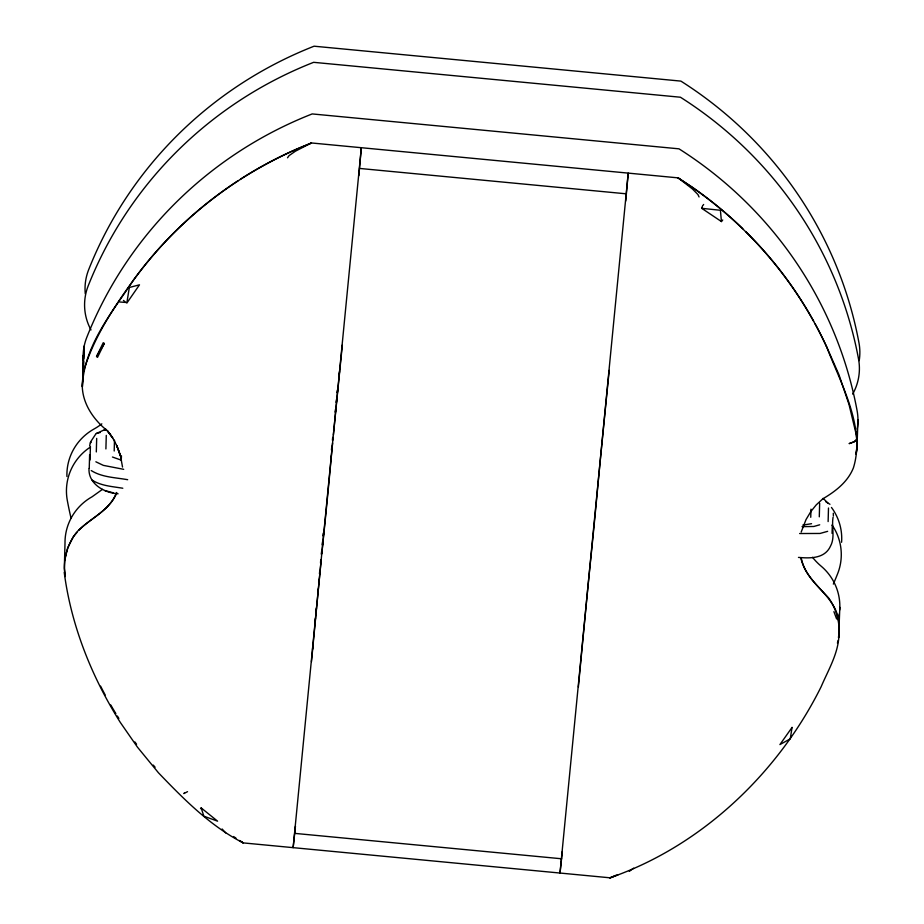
<?xml version="1.0" encoding="UTF-8"?>
<svg xmlns="http://www.w3.org/2000/svg" width="924" height="924" viewBox="0 0 924 924"><rect width="100%" height="100%" fill="white"/><g stroke="black" fill="none" stroke-linecap="round" stroke-linejoin="round"><path stroke-width="1.39" d="M82.802 379.625L83.148 355.37M65.188 576.588L64.345 568.306L65.003 543.046A53.627 52.737 1.6 0 1 92.111 496.766L102.46 489.362M833.39 515.881L833.298 513.224M82.86 378.678L84.2 346.015L83.726 358.662M838.646 637.583L839.824 607.334M89.004 468.537C88.184 483.887 104.412 493.012 118.099 493.797M89.247 468.133L89.628 454.585M90.032 460.013L90.413 446.477M96.304 451.94L96.685 438.392M105.902 448.937L106.283 435.389M114.195 451.004L114.495 440.159M121.356 458.454L121.437 455.74M810.741 517.29L810.972 509.159M819.288 516.828L819.657 503.28M828.123 521.575L828.493 508.027M832.074 533.391L832.305 525.259M833.09 517.151C831.334 526.576 835.308 537.167 830.561 545.992C824.832 558.789 810.221 558.431 798.475 557.403M857.022 446.465L857.957 419.658M82.929 379.718L83.622 361.469M838.957 631.485C839.65 651.408 828.712 669.022 821.136 686.74L820.859 687.306C777.962 773.319 701.362 846.188 609.967 877.8L243.185 842.896C210.291 826.021 183.761 799.168 158.454 772.787L137.468 747.169L120.259 722.349C91.719 676.842 71.16 625.687 64.218 572.256M82.952 377.581C79.187 398.521 91.43 418.052 107.23 430.653M815.026 323.654A402.148 395.541 1.6 0 1 826.379 346.154C840.447 383.137 865.892 426.911 853.487 467.625L853.314 468.098C847.643 482.074 835.492 491.36 822.914 498.764M83.091 376.287L82.375 386.763C83.68 346.408 111.92 312.497 133.391 280.238A402.148 395.541 1.6 0 1 238.092 180.711M295.461 826.125L293.139 847.654L361.33 147.713L358.835 175.687M562.335 851.524L560.013 873.041L628.216 173.111L625.71 201.085M317.706 592.111L317.972 589.304M318.641 582.282L318.907 579.475M319.45 573.85L319.716 571.044M320.512 562.67L320.778 559.886M321.321 554.308L321.587 551.524M322.257 544.548L322.522 541.764M332.594 443.046L331.081 459.182A91.823 1.132 -84.6 0 1 323.284 539.189L321.818 553.684M838.472 637.56C840.609 623.665 836.636 609.332 828.609 597.897C817.867 586.105 804.619 574.901 801.351 558.512M856.051 454.308L857.241 446.604M89.651 445.83L90.344 442.55M64.749 560.002L67.706 547.851L73.354 536.717L76.935 532.478M856.225 453.245L857.264 442.908L856.409 435.192L848.983 404.389L838.934 374.659L826.391 346.188M82.975 373.365C92.712 339.2 112.763 308.812 133.379 280.238A402.148 395.357 1.2 0 1 311.434 143.116M801.189 532.074L806.017 519.588L810.891 511.492M837.421 643.092L838.195 640.367M722.73 219.97L721.436 221.552L701.709 208.316L702.436 206.133M96.546 356.468L97.517 357.357L104.331 343.382L103.257 342.7L96.546 356.468L104.077 343.89M90.54 441.961L95.969 433.726A30.088 5.417 5.6 0 1 96.593 433.402L100.323 432.455M116.493 492.48C109.991 510.394 91.141 517.671 78.725 530.353M116.817 492.827C109.148 511.261 89.64 518.387 76.796 532.074C67.152 544.12 62.74 559.956 65.107 575.236M287.526 157.796L289.085 155.613L295.403 151.213L311.376 142.954L678.17 177.87L691.406 186.613M702.991 205.394L703.638 204.481M810.637 511.815L816.227 504.885L822.683 498.948M200.496 808.627L201.178 807.923L217.59 821.17L203.858 816.192L201.178 807.923M633.679 868.156L629.325 871.332M184.569 792.919L183.83 793.589L187.537 791.66M90.413 442.954L91.268 442.25M96.419 433.483L105.844 429.14M311.376 142.954L296.696 149.053A402.148 395.541 1.6 0 0 240.483 179.152M609.967 877.8L616.089 875.259M811.538 523.7L802.806 525.098M819.704 524.797L813.882 526.472L802.032 526.657M827.661 531.335L820.05 533.46L799.63 533.529M119.658 301.975L125.93 302.46L123.446 300.439M359.54 168.434L626.414 193.832M294.756 833.379L561.63 858.777M701.709 208.316L720.408 210.279L721.436 221.552M106.988 430.399L104.204 430.087L104.793 429.602A21.991 3.962 5.6 0 1 105.244 429.36M123.689 469.323L103.338 465.373L95.865 461.792M127.674 479.706C115.477 477.5 102.033 477.373 91.233 470.559M122.811 488.242C112.451 486.486 101.19 485.943 92.111 480.11M121.437 460.198L112.439 457.022M104.782 490.54L113.502 492.873M825.883 501.801L829.948 504.285M233.553 836.532L235.967 838.126M239.57 840.505L243.185 842.896A402.148 395.541 1.6 0 1 239.605 840.574M678.17 177.87L692.469 189.004L697.92 194.514L699.064 196.962M225.687 832.928L222.13 828.99M107.415 430.873L112.751 438.022L107.45 430.815C113.56 437.964 117.591 446.569 120.374 455.509L116.701 445.426L120.628 456.652L122.534 467.07M833.91 611.653L836.624 618.953M838.923 624.867C838.53 598.071 810.891 586.786 802.633 563.79A62.255 60.961 33.1 0 1 800.854 558.373M155.105 767.22A402.148 395.541 1.6 0 1 153.268 765.095M136.567 744.213A402.148 395.541 1.6 0 1 134.892 741.96M118.861 718.433A402.148 395.541 1.6 0 1 117.36 716.019M115.858 713.594A402.148 395.541 1.6 0 1 112.589 708.119M112.197 707.449A402.148 395.541 1.6 0 1 110.753 704.977M105.197 694.987A402.148 395.541 1.6 0 1 100.6 686.162M691.406 186.59A402.148 395.541 1.6 0 1 742.815 228.736M745.864 231.728A402.148 395.541 1.6 0 1 813.674 321.194M618.017 874.774A402.148 395.795 2.2 0 1 610.048 877.996M833.344 584.095A402.159 395.553 1.6 0 0 837.618 573.758A53.627 52.737 1.6 0 0 832.039 524.994M71.079 518.352A402.159 395.553 1.6 0 1 67.313 500.45A53.627 52.737 1.6 0 1 89.894 447.401M857.195 429.025A53.627 52.737 1.6 0 0 857.091 410.649A402.159 395.553 1.6 0 0 678.978 148.833L312.185 113.929A402.159 395.553 1.6 0 0 86.798 337.341A53.627 52.737 1.6 0 0 83.31 360.822M812.531 557.322A62.555 61.527 1.6 0 0 821.101 566.135A53.627 52.737 1.6 0 1 839.697 610.013M839.235 614.033A53.627 52.737 1.6 0 1 838.761 616.678M91.002 329.937A53.627 52.737 1.6 0 1 88.242 285.747A402.159 395.553 1.6 0 1 313.629 62.324L680.422 97.228A402.159 395.553 1.6 0 1 858.535 359.043A53.627 52.737 1.6 0 1 852.667 394.109M859.204 360.626A53.615 52.737 1.6 0 0 858.985 342.919A402.159 395.553 1.6 0 0 680.873 81.104L314.079 46.2A402.159 395.553 1.6 0 0 88.692 269.612A53.615 52.737 1.6 0 0 85.274 293.797M101.825 423.85A62.555 61.527 1.6 0 1 93.994 429.036A53.615 52.737 1.6 0 0 66.921 476.484M822.995 498.406A53.615 52.737 1.6 0 1 827.973 503.187M831.473 507.449A53.615 52.737 1.6 0 1 841.591 542.284M312.508 649.468A540.887 6.641 -84.6 0 1 312.774 646.627M315.2 620.801A540.887 6.641 -84.6 0 1 315.477 617.925M316.147 610.822A540.887 6.641 -84.6 0 1 316.412 607.98M317.902 592.307A540.887 6.641 -84.6 0 1 318.179 589.454M318.849 582.339A540.887 6.641 -84.6 0 1 319.127 579.487M319.669 573.792A540.887 6.641 -84.6 0 1 319.947 570.951M320.616 563.848A540.887 6.641 -84.6 0 1 320.894 561.007M321.575 553.88A540.887 6.641 -84.6 0 1 321.852 551.039M322.395 545.345A540.887 6.641 -84.6 0 1 322.672 542.504M323.354 535.389A540.887 6.641 -84.6 0 1 323.631 532.547M330.78 459.089A540.887 6.641 -84.6 0 1 331.069 456.213M331.774 449.041A540.887 6.641 -84.6 0 1 332.062 446.177M332.617 440.459A540.887 6.641 -84.6 0 1 332.906 437.618M333.61 430.503A540.887 6.641 -84.6 0 1 333.887 427.673M335.424 412.162A540.887 6.641 -84.6 0 1 335.712 409.32M336.417 402.24A540.887 6.641 -84.6 0 1 336.694 399.411M337.399 392.388A540.887 6.641 -84.6 0 1 337.687 389.582M339.224 374.301A540.887 6.641 -84.6 0 1 339.501 371.54M578.366 687.04A740.471 9.09 -84.6 0 1 587.918 587.04L590.159 564.587A91.823 1.132 -84.6 0 0 597.955 484.58L600.254 460.464A740.471 9.09 -84.6 0 1 609.216 370.385M678.077 177.997A402.148 395.368 2.1 0 1 826.322 346.211M311.48 661.642A740.471 9.09 -84.6 0 1 321.032 561.653M333.379 435.065A740.471 9.09 -84.6 0 1 342.342 344.987M332.421 440.147A544.756 6.687 -84.6 0 1 332.698 437.329M335.204 412.116A544.756 6.687 -84.6 0 1 335.481 409.332M336.174 402.379A544.756 6.687 -84.6 0 1 336.44 399.607M337.133 392.712A544.756 6.687 -84.6 0 1 337.41 389.951M323.077 536.001A547.401 6.722 -84.6 0 1 323.354 533.125M331.45 449.976A547.401 6.722 -84.6 0 1 331.728 447.17M792.041 727.431L790.274 738.854L779.925 744.571L792.041 727.431M129.325 287.48L126.819 303.107L139.478 284.823L129.325 287.48M856.213 439.951L854.284 441.73L849.295 443.566L854.284 441.73L856.213 439.951"/></g></svg>
